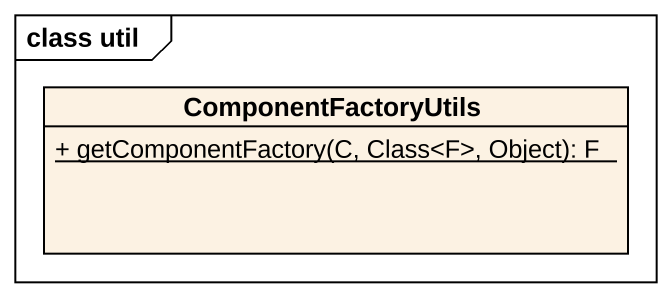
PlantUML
@startuml
mainframe class util
hide circle
hide empty members
skinparam classAttributeIconSize 0
class ComponentFactoryUtils {
  {static} + getComponentFactory(C, Class<F>, Object): F
}
@enduml
